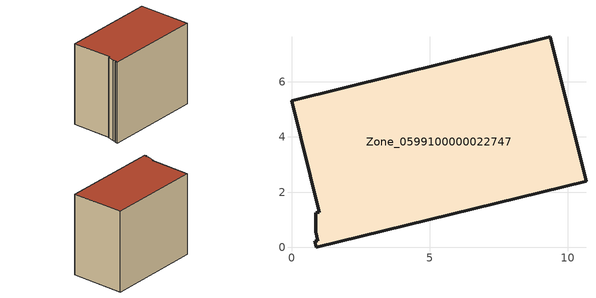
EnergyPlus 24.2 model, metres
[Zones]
Zone_0599100000022747
 floor ground (C_G): 0.88,1.25 1,1.28 0,5.3 9.36,7.63 10.66,2.4 0.9,0 0.84,0.22 0.95,0.24 0.87,0.56 z0
 wall outside (C_F): 0.88,1.25 0.87,0.56 0.95,0.24 0.84,0.22 0.9,0 10.66,2.4 9.36,7.63 0,5.3 1,1.28 0.88,1.25 z0:8.36
 roof outside (C_R): 1,1.28 0.88,1.25 0.87,0.56 0.95,0.24 0.84,0.22 0.9,0 10.66,2.4 9.36,7.63 0,5.3 z8.36
[BUILDING]
Pand.0599100000022747: North Axis=0; Terrain=City; Loads Convergence Tolerance Value=0.04; Temperature Convergence Tolerance Value=0.4; Solar Distribution=FullExterior; Maximum Number of Warmup Days=25; Minimum Number of Warmup Days=1
[Site:Location]
Rotterdam.The.Hague.AP_ZH_NLD Design_Conditions: Latitude=51.96; Longitude=4.45; Time Zone=1; Elevation=-4.5
[SITE:GROUNDTEMPERATURE:BUILDINGSURFACE]
18, 18, 18, 18, 18, 18, 18, 18, 18, 18, 18, 18
[MATERIAL] Thermal Absorptance=0.9; Solar Absorptance=0.7; Visible Absorptance=0.7
Name | Roughness | Thickness | Conductivity | Density | Specific Heat
G.TC.1975-1991 | MediumSmooth | 0.15 | 0.288461 | 540 | 1210
F.TC.1975-1991 | Rough | 0.3 | 0.230769 | 1920 | 840
R.TC.1975-1991 | MediumRough | 0.2 | 0.153846 | 1500 | 1000
[CONSTRUCTION]
C_G: G.TC.1975-1991
C_F: F.TC.1975-1991
C_R: R.TC.1975-1991
[ZONE]
Zone_0599100000022747: Type=1; Multiplier=1; Ceiling Height=Autocalculate; Volume=Autocalculate; Floor Area=autocalculate; Part of Total Floor Area=Yes
[ZONEINFILTRATION:DESIGNFLOWRATE]
Infil_Zone_0599100000022747: Zone or ZoneList or Space or SpaceList=Zone_0599100000022747; Schedule=AlwaysOn; Design Flow Rate Calculation Method=Flow/Area; Flow Rate per Floor Area=0.003; Constant Term Coefficient=1; Temperature Term Coefficient=0; Velocity Term Coefficient=0; Velocity Squared Term Coefficient=0
[HVACTEMPLATE:ZONE:IDEALLOADSAIRSYSTEM]
Zone_0599100000022747: Maximum Heating Supply Air Temperature=50; Minimum Cooling Supply Air Temperature=13; Maximum Heating Supply Air Humidity Ratio=0.0156; Minimum Cooling Supply Air Humidity Ratio=0.0077; Heating Limit=NoLimit; Cooling Limit=NoLimit; Dehumidification Control Type=ConstantSensibleHeatRatio; Cooling Sensible Heat Ratio=0.7; Dehumidification Setpoint=60; Humidification Control Type=None; Humidification Setpoint=30; Outdoor Air Method=None; Outdoor Air Flow Rate per Person=0.00944; Outdoor Air Flow Rate per Zone Floor Area=0; Outdoor Air Flow Rate per Zone=0; Demand Controlled Ventilation Type=None; Outdoor Air Economizer Type=NoEconomizer; Heat Recovery Type=None; Sensible Heat Recovery Effectiveness=0.7; Latent Heat Recovery Effectiveness=0.65
[ZONECONTROL:THERMOSTAT]
ThermostatControl_Zone_0599100000022747: Zone or ZoneList=Zone_0599100000022747; Control Type Schedule=DualSetpointControlType; Control 1=Thermostat_Zone_0599100000022747; Temperature Difference Between Cutout And Setpoint=0
[THERMOSTATSETPOINT:DUALSETPOINT]
Thermostat_Zone_0599100000022747: Heating Setpoint Temperature Schedule=HeatingSetpoint_Zone_0599100000022747; Cooling Setpoint Temperature Schedule=CoolingSetpoint_Zone_0599100000022747
[SCHEDULE:COMPACT]
HeatingSetpoint_Zone_0599100000022747: Through: 12/31, For: AllDays, Until: 24:00, 21
CoolingSetpoint_Zone_0599100000022747: Through: 12/31, For: AllDays, Until: 24:00, 24
DualSetpointControlType: Through: 12/31, For: AllDays, Until: 24:00, 4
AlwaysOn: Through: 12/31, For: AllDays, Until: 24:00, 1
